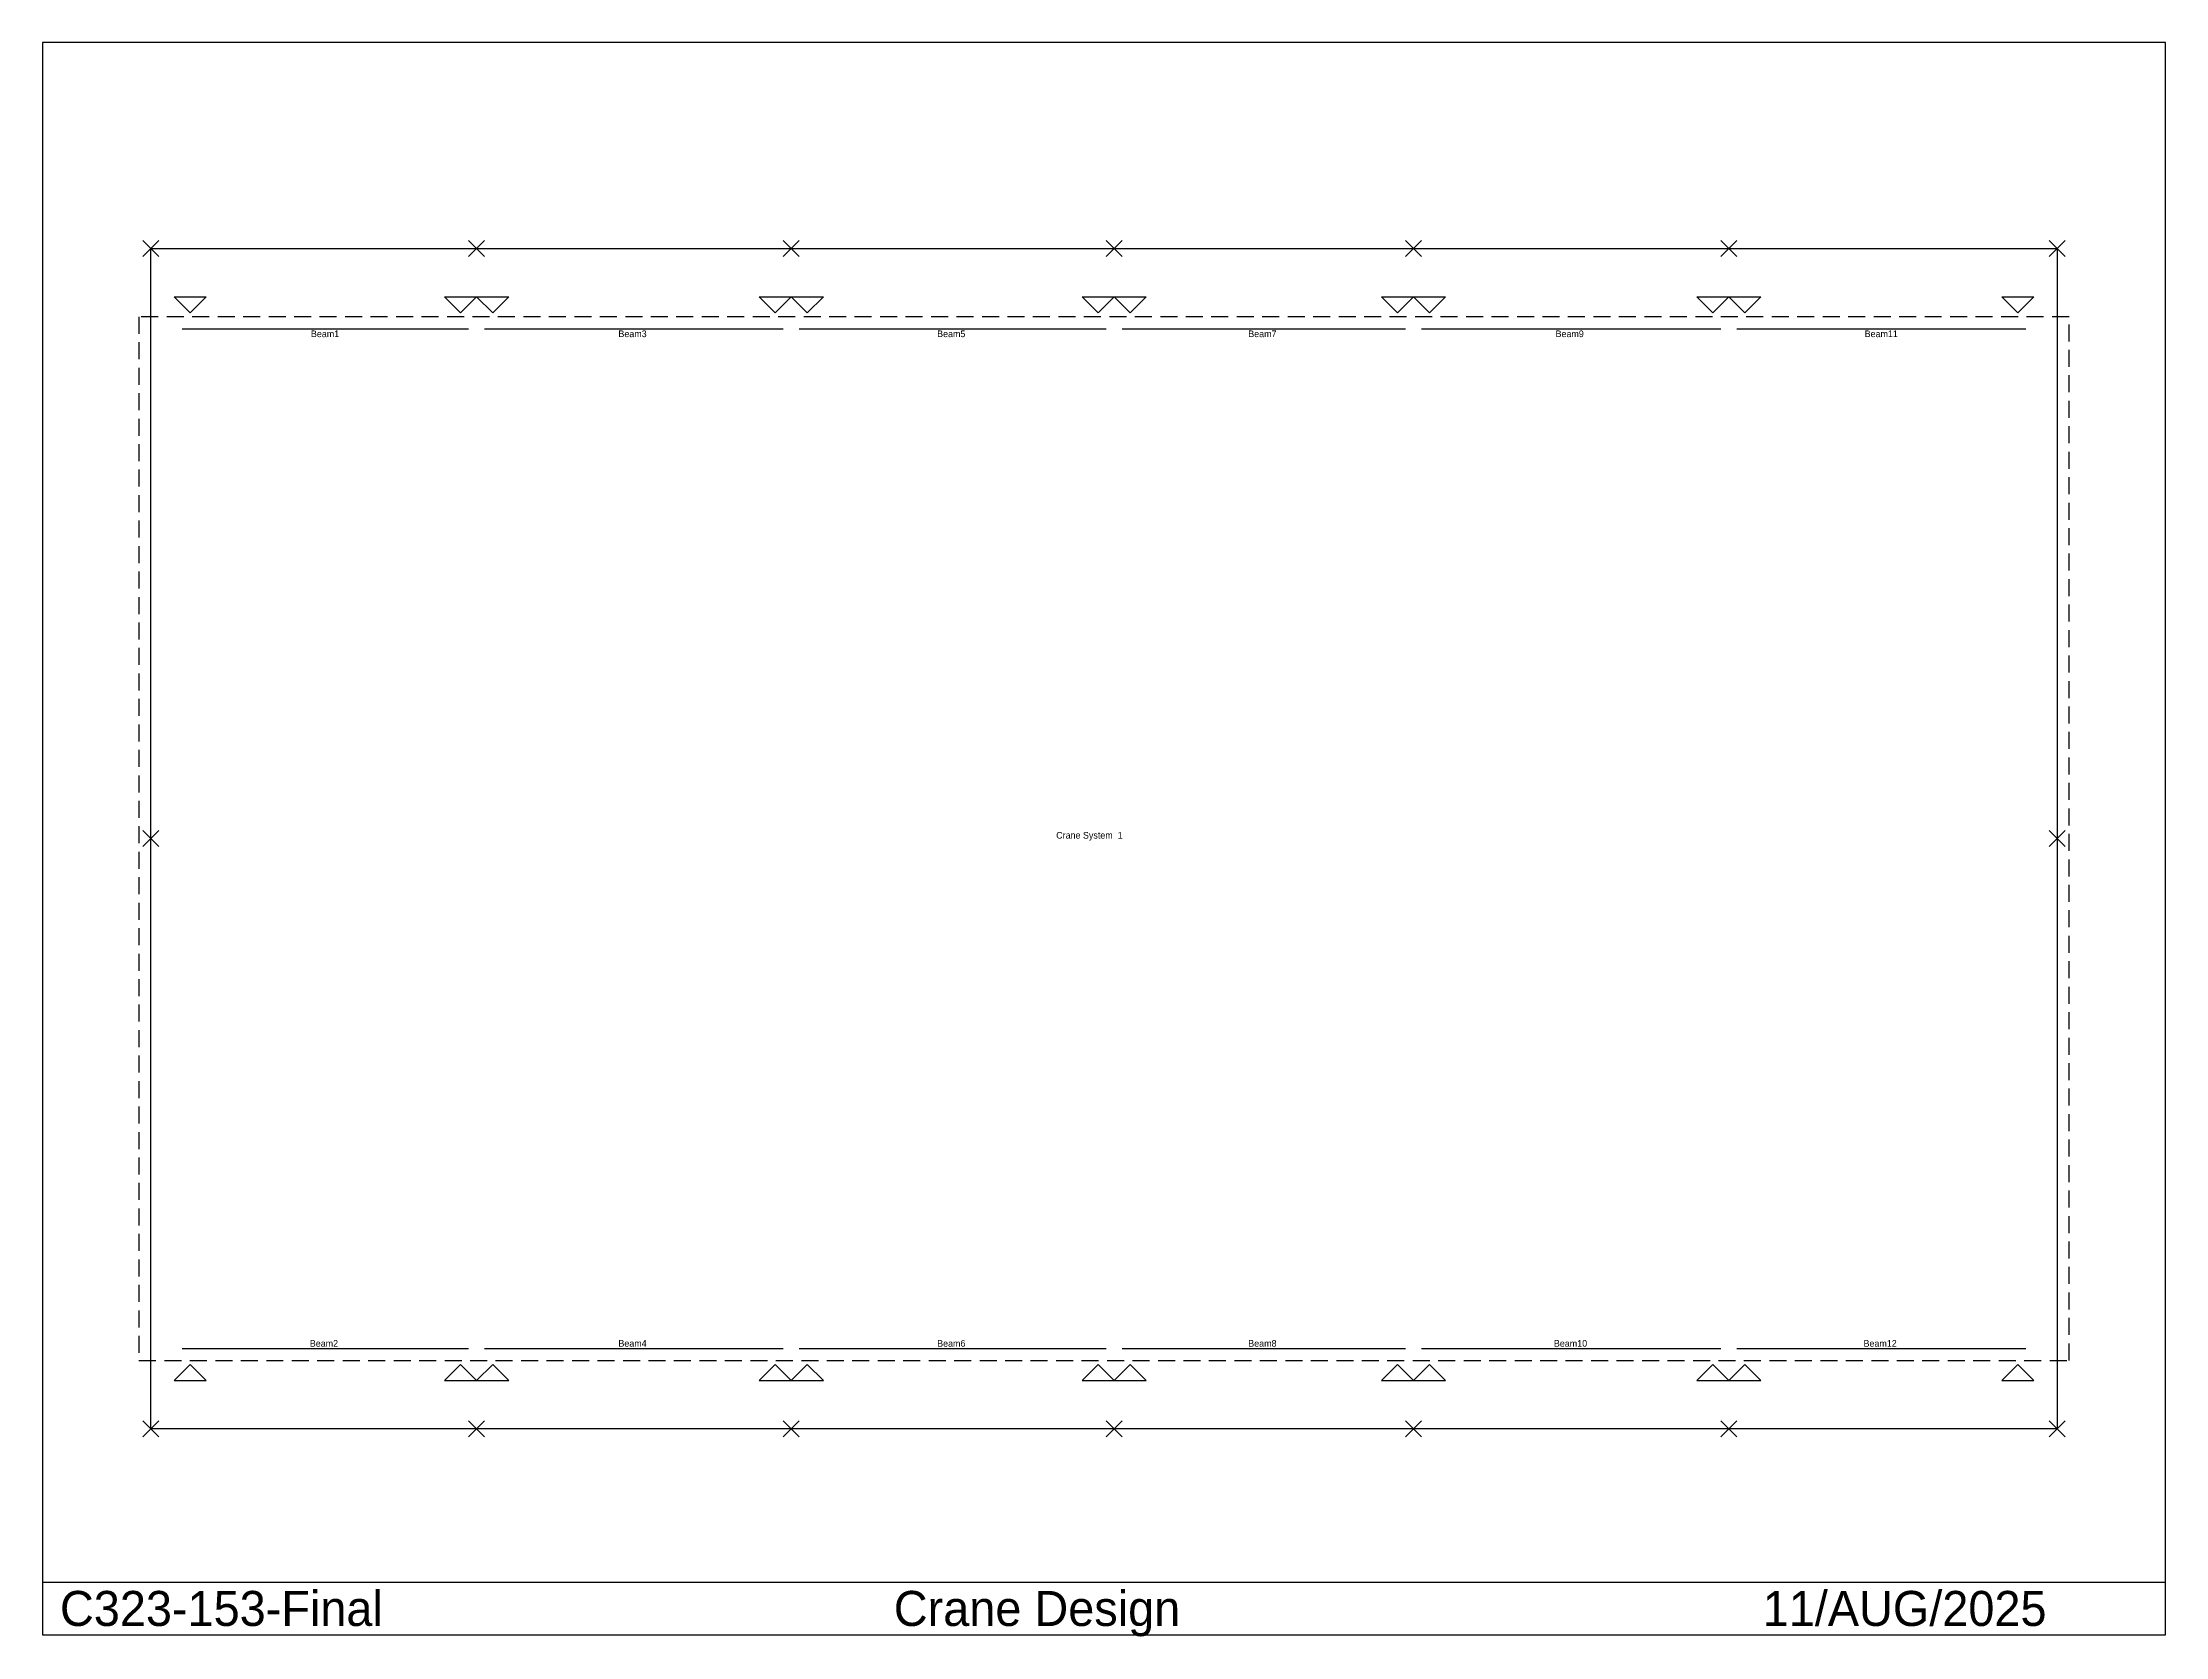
# Model space of a CAD drawing. Extents: x -2066 to 38351, y -3956 to 26391.
import ezdxf

# ---------------------------------------------------------------- set-up
doc = ezdxf.new("R2010")
doc.units = 0
doc.linetypes.add('CONTIN', pattern=[0])
doc.linetypes.add('DASHED', pattern=[484.99, 323.33, -161.66])
doc.layers.get('0').update_dxf_attribs({"linetype": 'CONTIN'})
for name, color, linetype in [('1', 7, 'CONTIN'), ('16', 7, 'CONTIN'), ('17', 7, 'CONTIN'), ('21', 7, 'CONTIN'), ('3', 7, 'CONTIN'), ('7', 5, 'CONTIN'), ('8', 5, 'DASHED')]:
    doc.layers.add(name, color=color, linetype=linetype)

msp = doc.modelspace()

# ---------------------------------------------------------------- linework, layer by layer
for p, q in [((38350.711, 26391.158), (-2065.711, 26391.158)), ((-2065.711, 26391.158), (-2065.711, -3921.158)), ((38350.711, -3921.158), (38350.711, 26391.158)), ((-2065.711, -2920.852), (38350.711, -2920.852)), ((-2065.711, -3921.158), (38350.711, -3921.158))]:
    msp.add_line(p, q)
at = {"layer": '1'}
for p, q in [((592.4, 20940), (6047.6, 20940)), ((6352.4, 20940), (12037.6, 20940)), ((12342.4, 20940), (18182.6, 20940)), ((18487.4, 20940), (23882.602, 20940)), ((24187.4, 20940), (29882.6, 20940)), ((30187.4, 20940), (35692.598, 20940)), ((592.4, 1530.001), (6047.6, 1530.001)), ((6352.4, 1530.001), (12037.6, 1530.001)), ((12342.4, 1530.001), (18182.6, 1530.001)), ((18487.4, 1530.001), (23882.602, 1530.001)), ((24187.4, 1530.001), (29882.6, 1530.001)), ((30187.4, 1530.001), (35692.598, 1530.001))]:
    msp.add_line(p, q, dxfattribs=at)
at = {"layer": '17'}
for p, q in [((-152.4, 22622.4), (152.4, 22317.6)), ((152.4, 22622.4), (-152.4, 22317.6)), ((6047.603, 22622.4), (6352.403, 22317.6)), ((6352.403, 22622.4), (6047.603, 22317.6)), ((12037.602, 22622.4), (12342.401, 22317.6)), ((12342.401, 22622.4), (12037.602, 22317.6)), ((18182.602, 22622.4), (18487.402, 22317.6)), ((18487.402, 22622.4), (18182.602, 22317.6)), ((23882.602, 22622.4), (24187.4, 22317.6)), ((24187.4, 22622.4), (23882.602, 22317.6)), ((29882.6, 22622.4), (30187.4, 22317.6)), ((30187.4, 22622.4), (29882.6, 22317.6)), ((36132.602, 22622.4), (36437.398, 22317.6)), ((36437.398, 22622.4), (36132.602, 22317.6)), ((-152.4, 11387.4), (152.4, 11082.601)), ((152.4, 11387.4), (-152.4, 11082.601)), ((36132.602, 11387.4), (36437.398, 11082.601)), ((36437.398, 11387.4), (36132.602, 11082.601)), ((-152.4, 152.4), (152.4, -152.4)), ((152.4, 152.4), (-152.4, -152.4)), ((6047.6, 152.4), (6352.4, -152.4)), ((6352.4, 152.4), (6047.6, -152.4)), ((12037.6, 152.4), (12342.4, -152.4)), ((12342.4, 152.4), (12037.6, -152.4)), ((18182.6, 152.4), (18487.4, -152.4)), ((18487.4, 152.4), (18182.6, -152.4)), ((23882.602, 152.4), (24187.4, -152.4)), ((24187.4, 152.4), (23882.602, -152.4)), ((29882.6, 152.4), (30187.4, -152.4)), ((30187.4, 152.4), (29882.6, -152.4)), ((36132.602, 152.4), (36437.398, -152.4)), ((36437.398, 152.4), (36132.602, -152.4))]:
    msp.add_line(p, q, dxfattribs=at)
at = {"layer": '3'}
for p, q in [((744.8, 21244.801), (440, 21549.602)), ((440, 21549.602), (1049.6, 21549.602)), ((1049.6, 21549.602), (744.8, 21244.801)), ((5895.2, 21244.801), (5590.4, 21549.602)), ((5590.4, 21549.602), (6200, 21549.602)), ((6200, 21549.602), (5895.2, 21244.801)), ((6504.8, 21244.801), (6200, 21549.602)), ((6200, 21549.602), (6809.6, 21549.602)), ((6809.6, 21549.602), (6504.8, 21244.801)), ((11885.2, 21244.801), (11580.4, 21549.602)), ((11580.4, 21549.602), (12190, 21549.602)), ((12190, 21549.602), (11885.2, 21244.801)), ((12494.8, 21244.801), (12190, 21549.602)), ((12190, 21549.602), (12799.6, 21549.602)), ((12799.6, 21549.602), (12494.8, 21244.801)), ((18030.199, 21244.801), (17725.4, 21549.602)), ((17725.4, 21549.602), (18335, 21549.602)), ((18335, 21549.602), (18030.199, 21244.801)), ((18639.801, 21244.801), (18335, 21549.602)), ((18335, 21549.602), (18944.6, 21549.602)), ((18944.6, 21549.602), (18639.801, 21244.801)), ((23730.201, 21244.801), (23425.4, 21549.602)), ((23425.4, 21549.602), (24035, 21549.602)), ((24035, 21549.602), (23730.201, 21244.801)), ((24339.801, 21244.801), (24035, 21549.602)), ((24035, 21549.602), (24644.602, 21549.602)), ((24644.602, 21549.602), (24339.801, 21244.801)), ((29730.201, 21244.801), (29425.4, 21549.602)), ((29425.4, 21549.602), (30035, 21549.602)), ((30035, 21549.602), (29730.201, 21244.801)), ((30339.801, 21244.801), (30035, 21549.602)), ((30035, 21549.602), (30644.6, 21549.602)), ((30644.6, 21549.602), (30339.801, 21244.801)), ((35540.199, 21244.801), (35235.398, 21549.602)), ((35235.398, 21549.602), (35845, 21549.602)), ((35845, 21549.602), (35540.199, 21244.801)), ((744.8, 1225.201), (440, 920.401)), ((1049.6, 920.401), (744.8, 1225.201)), ((5895.2, 1225.201), (5590.4, 920.401)), ((6200, 920.401), (5895.2, 1225.201)), ((6504.8, 1225.201), (6200, 920.401)), ((6809.6, 920.401), (6504.8, 1225.201)), ((11885.2, 1225.201), (11580.4, 920.401)), ((12190, 920.401), (11885.2, 1225.201)), ((12494.8, 1225.201), (12190, 920.401)), ((12799.6, 920.401), (12494.8, 1225.201)), ((18030.199, 1225.201), (17725.4, 920.401)), ((18335, 920.401), (18030.199, 1225.201)), ((18639.801, 1225.201), (18335, 920.401)), ((18944.6, 920.401), (18639.801, 1225.201)), ((23730.201, 1225.201), (23425.4, 920.401)), ((24035, 920.401), (23730.201, 1225.201)), ((24339.801, 1225.201), (24035, 920.401)), ((24644.602, 920.401), (24339.801, 1225.201)), ((29730.201, 1225.201), (29425.4, 920.401)), ((30035, 920.401), (29730.201, 1225.201)), ((30339.801, 1225.201), (30035, 920.401)), ((30644.6, 920.401), (30339.801, 1225.201)), ((35540.199, 1225.201), (35235.398, 920.401)), ((35845, 920.401), (35540.199, 1225.201)), ((440, 920.401), (1049.6, 920.401)), ((5590.4, 920.401), (6200, 920.401)), ((6200, 920.401), (6809.6, 920.401)), ((11580.4, 920.401), (12190, 920.401)), ((12190, 920.401), (12799.6, 920.401)), ((17725.4, 920.401), (18335, 920.401)), ((18335, 920.401), (18944.6, 920.401)), ((23425.4, 920.401), (24035, 920.401)), ((24035, 920.401), (24644.602, 920.401)), ((29425.4, 920.401), (30035, 920.401)), ((30035, 920.401), (30644.6, 920.401)), ((35235.398, 920.401), (35845, 920.401))]:
    msp.add_line(p, q, dxfattribs=at)
at = {"layer": '7'}
for p, q in [((0, 0), (0, 22470)), ((0, 22470), (36285, 22470)), ((36285, 22470), (36285, 0)), ((36285, 0), (0, 0))]:
    msp.add_line(p, q, dxfattribs=at)
at = {"layer": '8'}
for p, q in [((-228.6, 21168.602), (-228.6, 1301.401)), ((36513.602, 21168.602), (-228.6, 21168.602)), ((36513.602, 1301.401), (36513.602, 21168.602)), ((-228.6, 1301.401), (36513.602, 1301.401))]:
    msp.add_line(p, q, dxfattribs=at)

# ---------------------------------------------------------------- texts
for s, p in [('C323-153-Final', (-1732.276, -3754.44)), ('Crane Design', (14141.276, -3754.44)), ('11/AUG/2025', (30681.695, -3754.44))]:
    msp.add_text(s, height=666.871).set_placement(p)
at = {"layer": '16'}
for s, p in [('Beam1', (3044.854, 20781.25)), ('Beam3', (8898.646, 20781.25)), ('Beam5', (14966.146, 20781.25)), ('Beam7', (20888.646, 20781.25)), ('Beam9', (26738.646, 20781.25)), ('Beam11', (32622.561, 20781.25)), ('Beam2', (3023.646, 1561.751)), ('Beam4', (8898.646, 1561.751)), ('Beam6', (14966.146, 1561.751)), ('Beam8', (20888.646, 1561.751)), ('Beam10', (26706.959, 1561.751)), ('Beam12', (32601.352, 1561.751))]:
    msp.add_text(s, height=127, dxfattribs=at).set_placement(p)
at = {"layer": '21'}
msp.add_text('Crane System  1', height=127, dxfattribs=at).set_placement((17232.354, 11235.001))

doc.saveas('drawing.dxf')
